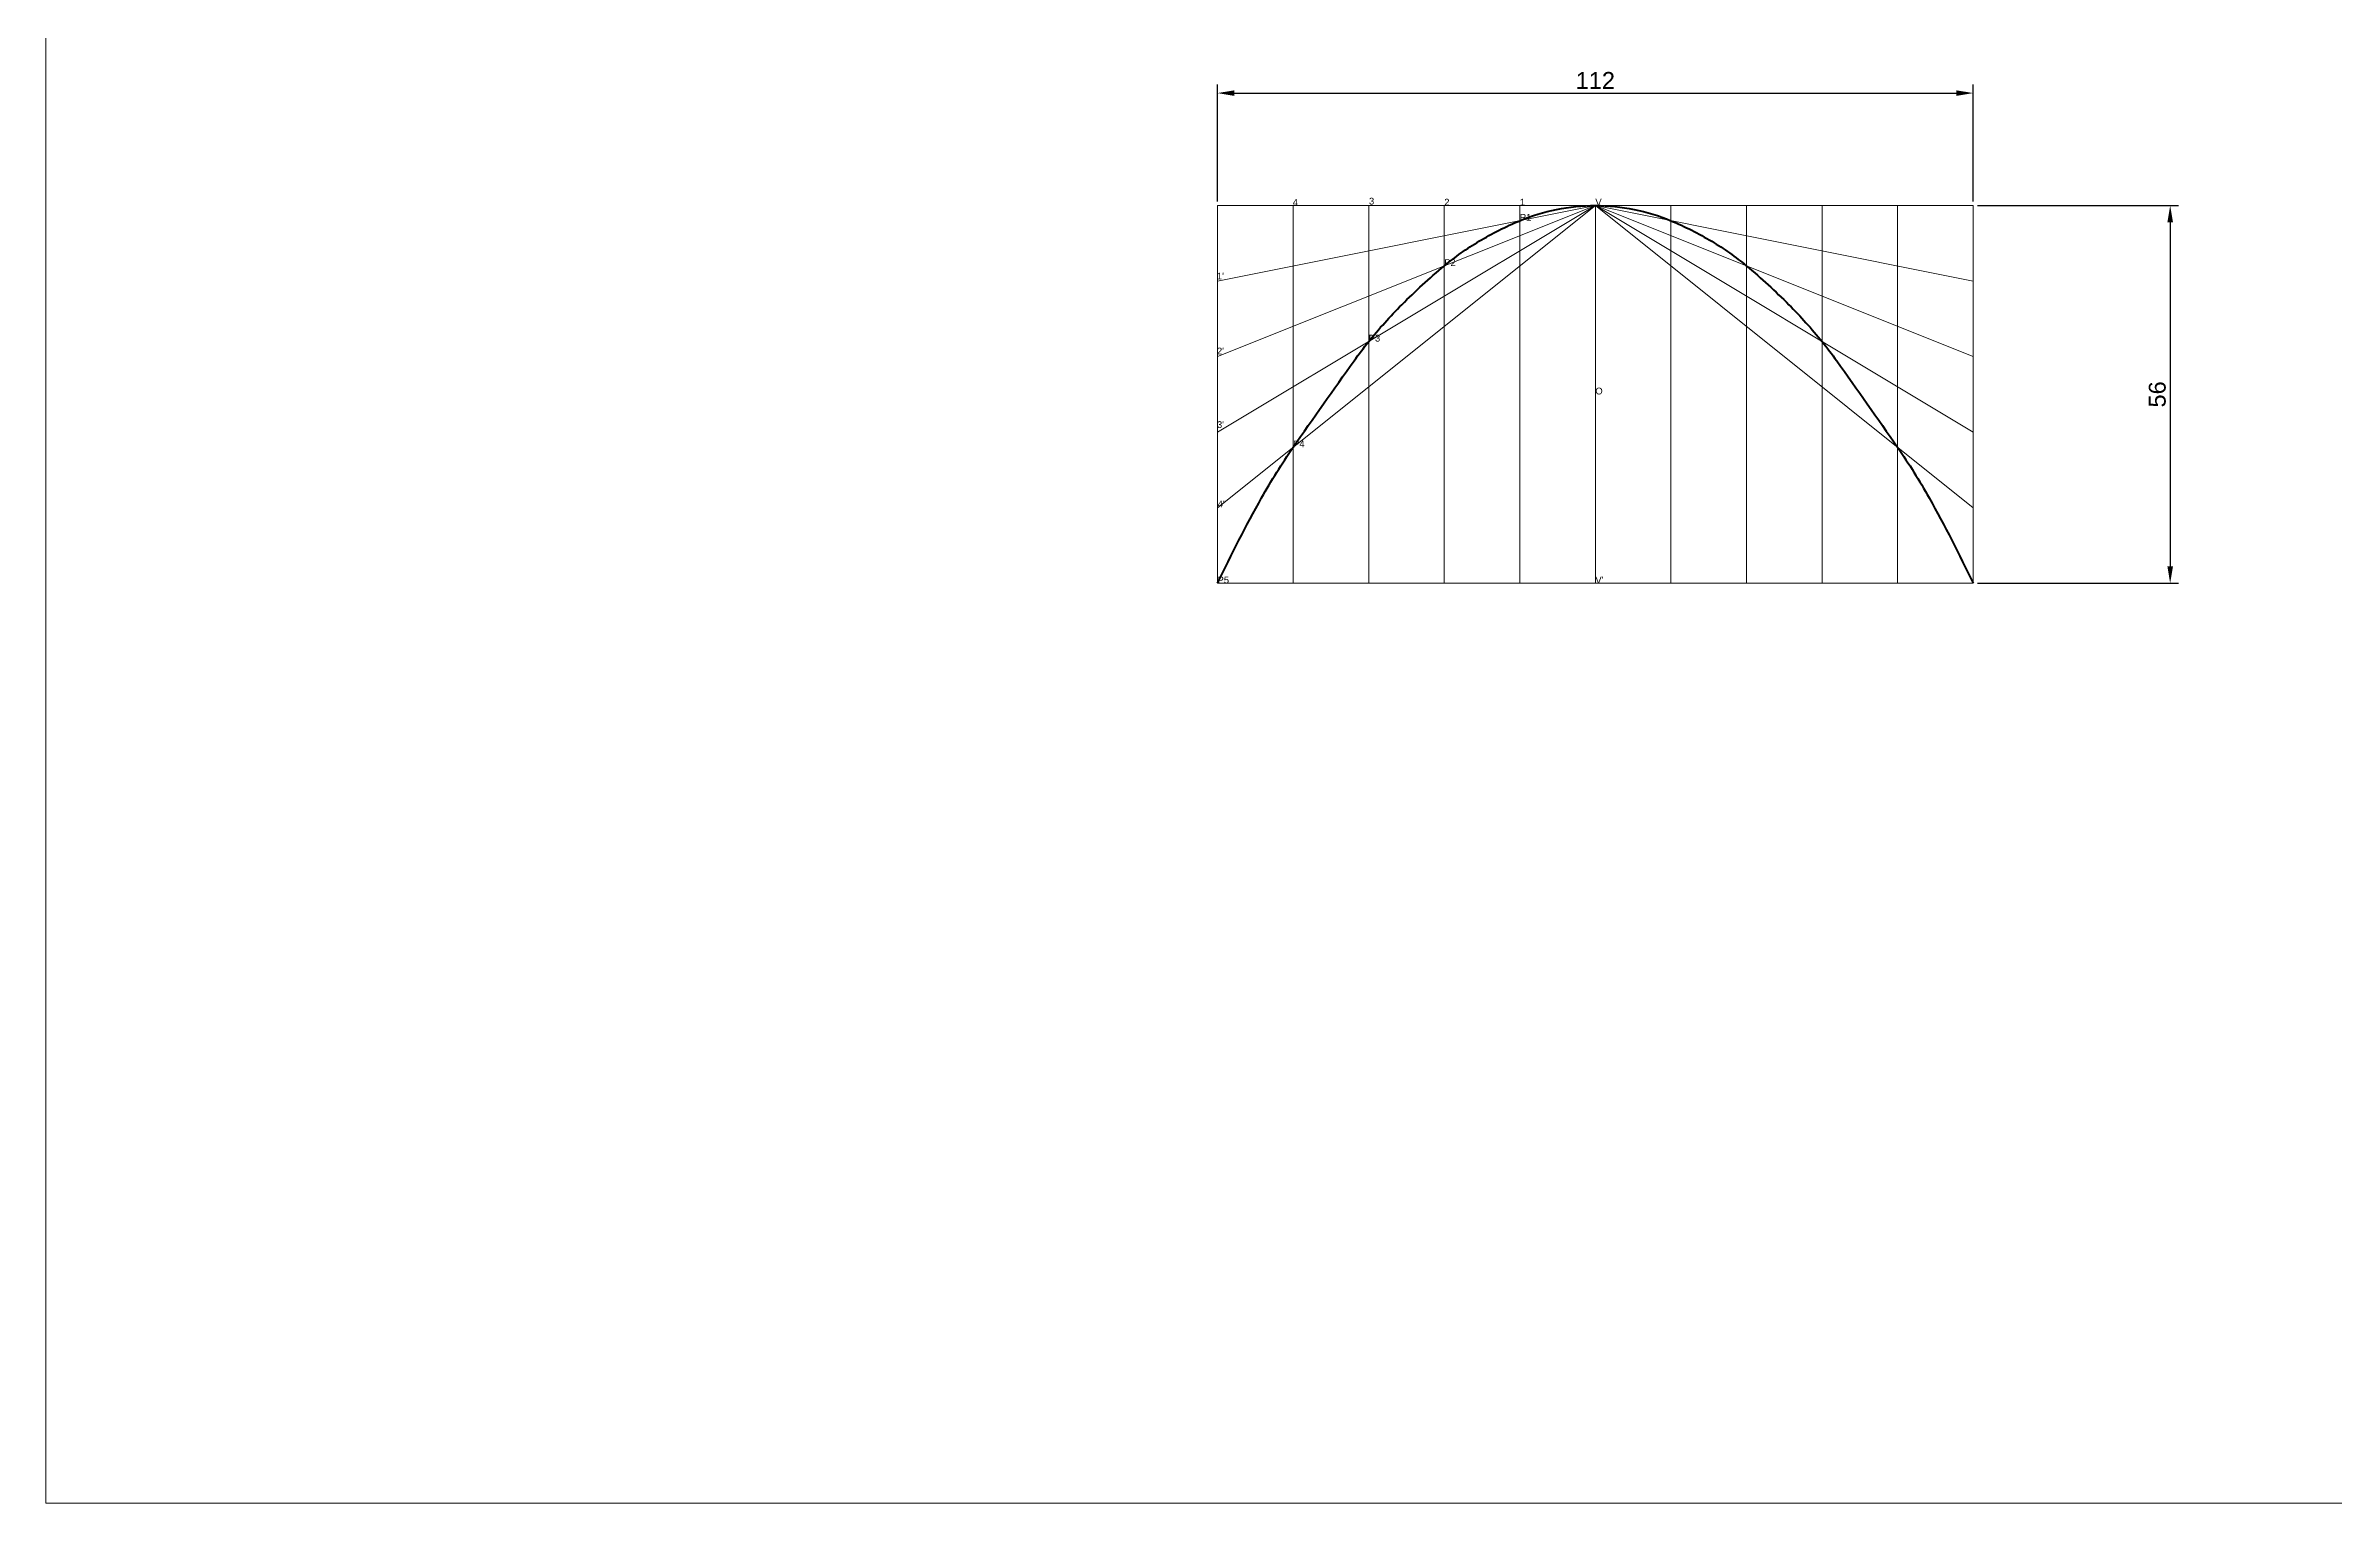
# Model space of a CAD drawing. Header units: millimetres. Extents: x 12 to 612, y 13 to 363.
# Drawn here: x 11.8 to 351, y 13.4 to 229.5 of the extents above; entities that cross this region are included whole.
import ezdxf

# ---------------------------------------------------------------- set-up
doc = ezdxf.new("R2010")
doc.units = ezdxf.units.MM
doc.header["$PDMODE"] = 3
doc.header["$PDSIZE"] = 2
for name, color, linetype, lineweight in [('Contiuous', 7, 'Continuous', 50), ('Dim', 2, 'Continuous', 30), ('Proj', 252, 'Continuous', 20), ('projectors', 220, 'Continuous', 5)]:
    doc.layers.add(name, color=color, linetype=linetype, lineweight=lineweight)
doc.styles.get("Standard").update_dxf_attribs({"font": 'arial.ttf'})
doc.dimstyles.new('ISO-25', dxfattribs={"dimtxt": 2.5, "dimasz": 2.5, "dimexe": 1.25, "dimexo": 0.625, "dimtad": 1, "dimtxsty": 'Standard', "dimcen": 2.5, "dimadec": 0, "dimazin": 0, "dimtfac": 1, "dimtmove": 0, "dimatfit": 3, "dimfxl": 1, "dimarcsym": 0})

# ---------------------------------------------------------------- blocks, each defined once
blk = doc.blocks.new('*D43')
at = {"layer": 'Defpoints', "color": 0, "transparency": 16777216}
for p in [(297.47, 222.44), (185.47, 205.77), (297.47, 205.77)]:
    blk.add_point(p, dxfattribs=at)
at = {"layer": 'Dim', "color": 0, "lineweight": -2, "transparency": 16777216}
for p, q in [((185.47, 206.39), (185.47, 223.69)), ((187.97, 222.44), (294.97, 222.44)), ((297.47, 206.39), (297.47, 223.69))]:
    blk.add_line(p, q, dxfattribs=at)
at = {"layer": 'Dim', "color": 0, "transparency": 16777216}
for points in [[(187.97, 222.85), (187.97, 222.02), (185.47, 222.44)], [(294.97, 222.85), (294.97, 222.02), (297.47, 222.44)]]:
    blk.add_solid(points, dxfattribs=at)
at = {"layer": 'Dim', "color": 0, "transparency": 16777216, "insert": (241.47, 224.32), "char_height": 2.5, "attachment_point": 5}
blk.add_mtext('112', dxfattribs=at)
blk = doc.blocks.new('*D44')
at = {"layer": 'Defpoints', "color": 0, "transparency": 16777216}
for p in [(297.47, 205.77), (297.47, 149.77), (326.67, 149.77)]:
    blk.add_point(p, dxfattribs=at)
at = {"layer": 'Dim', "color": 0, "lineweight": -2, "transparency": 16777216}
for p, q in [((298.1, 205.77), (327.92, 205.77)), ((326.67, 203.27), (326.67, 152.27)), ((298.1, 149.77), (327.92, 149.77))]:
    blk.add_line(p, q, dxfattribs=at)
at = {"layer": 'Dim', "color": 0, "transparency": 16777216}
for points in [[(326.26, 203.27), (327.09, 203.27), (326.67, 205.77)], [(326.26, 152.27), (327.09, 152.27), (326.67, 149.77)]]:
    blk.add_solid(points, dxfattribs=at)
at = {"layer": 'Dim', "color": 0, "transparency": 16777216, "insert": (324.77, 177.77), "char_height": 2.5, "attachment_point": 5, "rotation": 90}
blk.add_mtext('56', dxfattribs=at)

msp = doc.modelspace()

# ---------------------------------------------------------------- linework, layer by layer
at = {"layer": 'Contiuous'}
msp.add_lwpolyline([(185.473, 149.766, -0.0154138), (192.006, 162.43, -0.0248814), (196.673, 169.926, -0.0034115), (205.702, 182.751, -0.0149174), (207.873, 185.606, -0.0263769), (212.787, 191.068, -0.0227596), (219.073, 196.806, -0.038508), (224.225, 200.464, -0.0358783), (230.273, 203.526, -0.0499345), (235.731, 205.198, -0.049389), (241.473, 205.766, -0.049389), (247.216, 205.198, -0.0499345), (252.673, 203.526, -0.0358783), (258.722, 200.464, -0.038508), (263.873, 196.806, -0.0227596), (270.16, 191.068, -0.0263769), (275.073, 185.606, -0.0149174), (277.244, 182.751, -0.0034115), (286.273, 169.926, -0.0248814), (290.94, 162.43, -0.0154138), (297.473, 149.766)], format="xyb", dxfattribs=at)
at = {"layer": 'Defpoints'}
for p in [(196.673, 205.766), (207.873, 205.766), (219.073, 205.766), (230.273, 205.766), (230.273, 203.526), (241.473, 205.766), (252.673, 205.766), (252.673, 203.526), (263.873, 205.766), (275.073, 205.766), (286.273, 205.766), (219.073, 196.806), (263.873, 196.806), (185.473, 194.566), (297.473, 194.566), (185.473, 183.366), (207.873, 185.606), (275.073, 185.606), (297.473, 183.366), (241.473, 177.766), (185.473, 172.166), (196.673, 169.926), (286.273, 169.926), (297.473, 172.166), (185.473, 160.966), (297.473, 160.966)]:
    msp.add_point(p, dxfattribs=at)
at = {"layer": 'Proj'}
msp.add_lwpolyline([(11.794, 13.393), (611.794, 13.393), (611.794, 363.393), (11.794, 363.393)], close=True, dxfattribs=at)
at = {"layer": 'projectors'}
for p, q in [((185.473, 205.766), (297.473, 205.766)), ((185.473, 149.766), (185.473, 205.766)), ((241.473, 205.766), (185.473, 194.566)), ((185.473, 183.366), (241.473, 205.766)), ((241.473, 205.766), (185.473, 172.166)), ((241.473, 205.766), (185.473, 160.966)), ((196.673, 205.766), (196.673, 149.766)), ((207.873, 205.766), (207.873, 149.766)), ((219.073, 205.766), (219.073, 149.766)), ((230.273, 205.766), (230.273, 149.766)), ((241.473, 205.766), (241.473, 149.766)), ((241.473, 205.766), (297.473, 194.566)), ((241.473, 205.766), (297.473, 183.366)), ((241.473, 205.766), (297.473, 172.166)), ((241.473, 205.766), (297.473, 160.966)), ((252.673, 205.766), (252.673, 149.766)), ((263.873, 205.766), (263.873, 149.766)), ((275.073, 205.766), (275.073, 149.766)), ((286.273, 205.766), (286.273, 149.766)), ((297.473, 205.766), (297.473, 149.766)), ((297.473, 149.766), (185.473, 149.766))]:
    msp.add_line(p, q, dxfattribs=at)
msp.add_lwpolyline([(185.473, 149.766), (297.473, 149.766), (297.473, 205.766), (185.473, 205.766)], close=True, dxfattribs=at)

# ---------------------------------------------------------------- texts
at = {"layer": 'Defpoints'}
for s, p in [('3', (207.917, 205.92)), ('4', (196.605, 205.725)), ('2', (219.073, 205.766)), ('1', (230.273, 205.766)), ('P1', (230.273, 203.526)), ('V', (241.473, 205.766)), ('P2', (219.073, 196.806)), ("1'", (185.387, 194.811)), ('P3', (207.873, 185.606)), ("2'", (185.387, 183.708)), ('O', (241.473, 177.766)), ("3'", (185.387, 172.799)), ('P4', (196.673, 169.926)), ("4'", (185.485, 161.014)), ('P5', (185.473, 149.766)), ("V'", (241.473, 149.766))]:
    msp.add_text(s, height=1, dxfattribs=at).set_placement(p)

# ---------------------------------------------------------------- dimensions: what is measured, and where the dimension line sits
at = {"layer": 'Dim'}
dim = msp.add_linear_dim(base=(297.473, 222.435), p1=(185.473, 205.766), p2=(297.473, 205.766), dimstyle='ISO-25', dxfattribs=at)
dim.commit()
dim.dimension.update_dxf_attribs({"geometry": '*D43', "text_midpoint": (241.473, 224.315)})
dim = msp.add_linear_dim(base=(326.673, 149.766), p1=(297.473, 205.766), p2=(297.473, 149.766), angle=90, dimstyle='ISO-25', dxfattribs=at)
dim.commit()
dim.dimension.update_dxf_attribs({"geometry": '*D44', "text_midpoint": (324.772, 177.766)})

doc.saveas('drawing.dxf')
